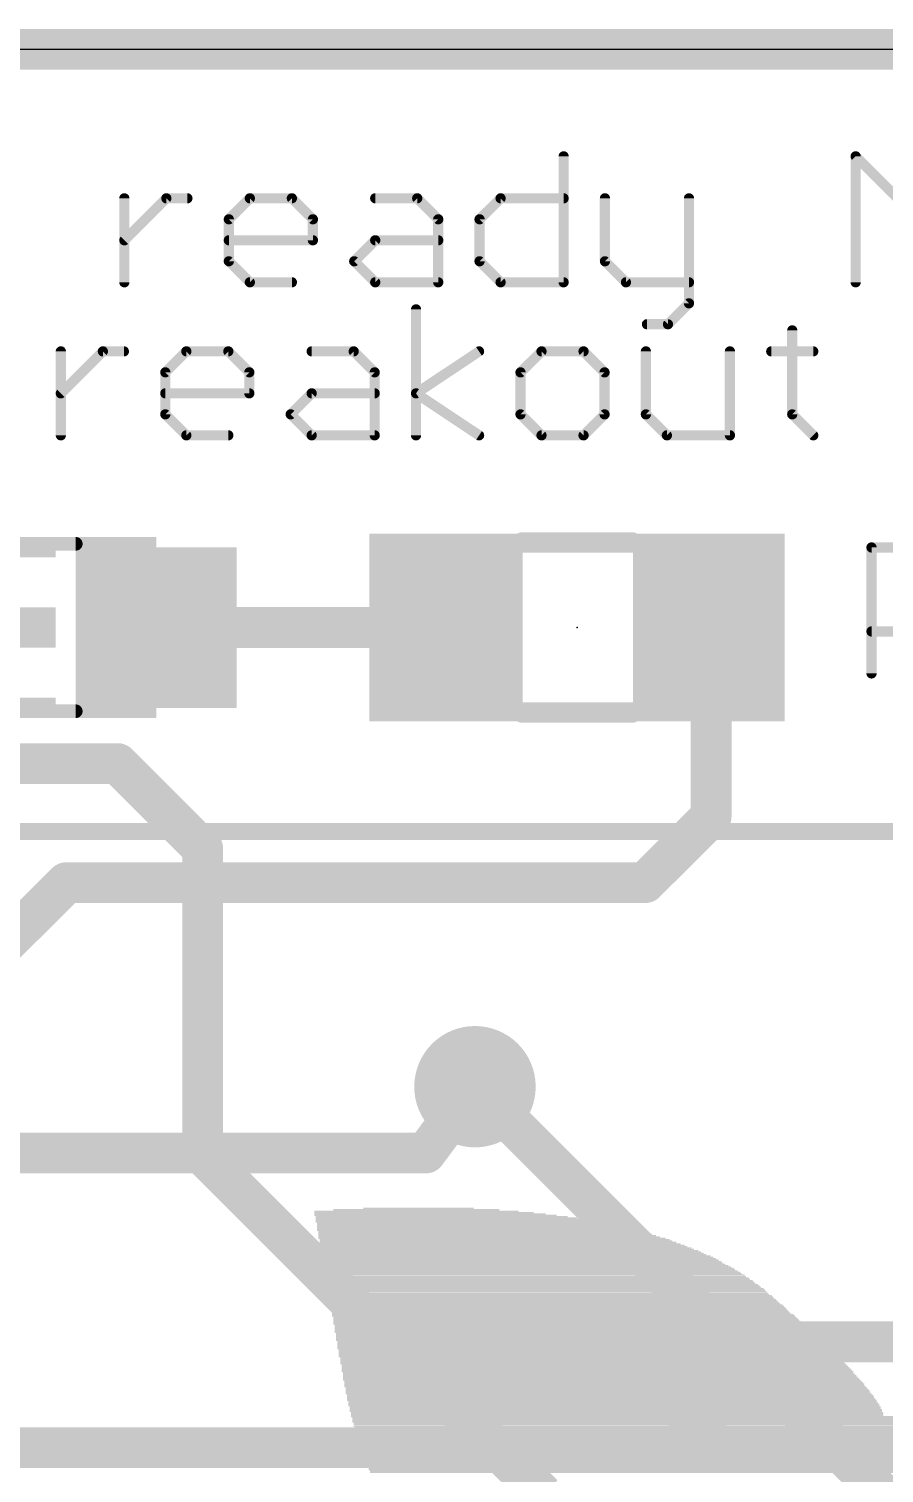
# Model space of a CAD drawing. Extents: x -4.9 to 32, y -0.2 to 25.6.
# Drawn here: x 7.72 to 14.1, y 14.77 to 25.55 of the extents above; entities that cross this region are included whole.
import ezdxf

# ---------------------------------------------------------------- set-up
doc = ezdxf.new("R2010")
doc.units = 0
for name, color, linetype in [('1', 12, 'CONTINUOUS'), ('16', 132, 'CONTINUOUS'), ('18', 110, 'CONTINUOUS'), ('20', 53, 'CONTINUOUS'), ('200', 40, 'CONTINUOUS'), ('21', 253, 'CONTINUOUS'), ('23', 53, 'CONTINUOUS'), ('25', 253, 'CONTINUOUS'), ('51', 253, 'CONTINUOUS')]:
    doc.layers.add(name, color=color, linetype=linetype)

# ---------------------------------------------------------------- blocks, each defined once
blk = doc.blocks.new('RECT')
blk.add_solid([(-0.5, -0.5), (0.5, -0.5), (-0.5, 0.5), (0.5, 0.5)])
blk = doc.blocks.new('ROUNDV')
at = {"const_width": 0.5}
blk.add_lwpolyline([(0, -0.25, 1), (0, 0.25, 1), (0, -0.25)], format="xyb", dxfattribs=at)

msp = doc.modelspace()

# ---------------------------------------------------------------- linework, layer by layer
at = {"layer": '1', "const_width": 0.3048}
for points in [[(31.75, 25.4), (-0.127, 25.4)], [(10.668, 21.082), (10.795, 21.209)], [(10.795, 21.209), (10.811, 21.193)], [(10.811, 21.193), (10.811, 21.082)], [(8.67, 21.082), (10.668, 21.082)], [(12.811, 19.669), (12.811, 21.082)], [(12.319, 19.177), (12.811, 19.669)], [(7.239, 18.415), (8.001, 19.177)], [(8.001, 19.177), (12.319, 19.177)], [(10.681, 17.158), (11.049, 17.653)], [(5.108, 17.158), (10.681, 17.158)], [(12.545, 14.958), (13.335, 15.748)], [(13.335, 15.748), (16.002, 15.748)], [(5.108, 14.958), (12.545, 14.958)]]:
    msp.add_lwpolyline(points, dxfattribs=at)
at = {"layer": '1', "const_width": 0.1524}
for points in [[(10.8489, 21.2629, 1), (10.7411, 21.1551)], [(10.8489, 21.1551, 1), (10.7411, 21.2629)], [(10.8872, 21.193, 1), (10.7348, 21.193)], [(10.7571, 21.1391, 1), (10.8649, 21.2469)], [(8.67, 21.1582, 1), (8.67, 21.0058)], [(10.6141, 21.1359, 1), (10.7219, 21.0281)], [(10.668, 21.0058, 1), (10.668, 21.1582)], [(10.7348, 21.082, 1), (10.8872, 21.082)], [(12.8872, 21.082, 1), (12.7348, 21.082)], [(12.7348, 19.669, 1), (12.8872, 19.669)], [(12.8649, 19.6151, 1), (12.7571, 19.7229)], [(8.001, 19.2532, 1), (8.001, 19.1008)], [(8.0549, 19.1231, 1), (7.9471, 19.2309)], [(12.2651, 19.2309, 1), (12.3729, 19.1231)], [(12.319, 19.1008, 1), (12.319, 19.2532)], [(11.1102, 17.6075, 1), (10.9878, 17.6985)], [(10.6198, 17.2035, 1), (10.7422, 17.1125)], [(10.681, 17.0818, 1), (10.681, 17.2342)], [(13.335, 15.8242, 1), (13.335, 15.6718)], [(13.3889, 15.6941, 1), (13.2811, 15.8019)], [(12.545, 14.8818, 1), (12.545, 15.0342)], [(12.4911, 15.0119, 1), (12.5989, 14.9041)]]:
    msp.add_lwpolyline(points, format="xyb", dxfattribs=at)
at = {"layer": '16', "const_width": 0.3048}
for points in [[(31.877, 25.4), (0, 25.4)], [(8.382, 20.066), (5.334, 20.066)], [(9.017, 19.431), (8.382, 20.066)], [(9.017, 17.145), (9.017, 19.431)], [(11.049, 17.653), (19.558, 9.144)], [(11.557, 14.605), (9.017, 17.145)]]:
    msp.add_lwpolyline(points, dxfattribs=at)
at = {"layer": '16', "const_width": 0.1524}
for points in [[(8.4359, 20.1199, 1), (8.3281, 20.0121)], [(8.382, 19.9898, 1), (8.382, 20.1422)], [(9.0932, 19.431, 1), (8.9408, 19.431)], [(8.9631, 19.3771, 1), (9.0709, 19.4849)], [(11.1029, 17.7069, 1), (10.9951, 17.5991)], [(9.0709, 17.1989, 1), (8.9631, 17.0911)], [(8.9408, 17.145, 1), (9.0932, 17.145)]]:
    msp.add_lwpolyline(points, format="xyb", dxfattribs=at)
at = {"layer": '20'}
msp.add_line((1.905, 25.4), (29.845, 25.4), dxfattribs=at)
at = {"layer": '21'}
for points, const_width in [([(11.7104, 24.6007), (11.7104, 23.6601)], 0.0762), ([(13.8898, 23.6601), (13.8898, 24.6007)], 0.0762), ([(13.8898, 24.6007), (14.2034, 24.2872)], 0.0762), ([(8.4327, 23.6601), (8.4327, 24.2872)], 0.0762), ([(8.4327, 23.9736), (8.7462, 24.2872)], 0.0762), ([(8.7462, 24.2872), (8.903, 24.2872)], 0.0762), ([(9.2123, 24.1304), (9.369, 24.2872)], 0.0762), ([(9.369, 24.2872), (9.6826, 24.2872)], 0.0762), ([(9.6826, 24.2872), (9.8393, 24.1304)], 0.0762), ([(10.3045, 24.2872), (10.6181, 24.2872)], 0.0762), ([(10.6181, 24.2872), (10.7748, 24.1304)], 0.0762), ([(11.0833, 24.1304), (11.2401, 24.2872)], 0.0762), ([(11.2401, 24.2872), (11.7104, 24.2872)], 0.0762), ([(12.0188, 24.2872), (12.0188, 23.8169)], 0.0762), ([(12.6459, 24.2872), (12.6459, 23.5033)], 0.0762), ([(9.2123, 23.8169), (9.2123, 24.1304)], 0.0762), ([(9.8393, 24.1304), (9.8393, 23.9736)], 0.0762), ([(10.7748, 24.1304), (10.7748, 23.6601)], 0.0762), ([(11.0833, 23.8169), (11.0833, 24.1304)], 0.0762), ([(9.8393, 23.9736), (9.2123, 23.9736)], 0.0762), ([(10.1478, 23.8169), (10.3045, 23.9736)], 0.0762), ([(10.3045, 23.9736), (10.7748, 23.9736)], 0.0762), ([(9.369, 23.6601), (9.2123, 23.8169)], 0.0762), ([(10.3045, 23.6601), (10.1478, 23.8169)], 0.0762), ([(11.2401, 23.6601), (11.0833, 23.8169)], 0.0762), ([(12.0188, 23.8169), (12.1756, 23.6601)], 0.0762), ([(9.6826, 23.6601), (9.369, 23.6601)], 0.0762), ([(10.7748, 23.6601), (10.3045, 23.6601)], 0.0762), ([(11.7104, 23.6601), (11.2401, 23.6601)], 0.0762), ([(12.1756, 23.6601), (12.6459, 23.6601)], 0.0762), ([(12.6459, 23.5033), (12.4891, 23.3466)], 0.0762), ([(10.6093, 22.5171), (10.6093, 23.4577)], 0.0762), ([(12.4891, 23.3466), (12.3323, 23.3466)], 0.0762), ([(13.4167, 23.3009), (13.4167, 22.6739)], 0.0762), ([(7.9586, 22.5171), (7.9586, 23.1442)], 0.0762), ([(7.9586, 22.8306), (8.2722, 23.1442)], 0.0762), ([(8.2722, 23.1442), (8.4289, 23.1442)], 0.0762), ([(8.7382, 22.9874), (8.895, 23.1442)], 0.0762), ([(8.895, 23.1442), (9.2085, 23.1442)], 0.0762), ([(9.2085, 23.1442), (9.3653, 22.9874)], 0.0762), ([(9.8305, 23.1442), (10.144, 23.1442)], 0.0762), ([(10.144, 23.1442), (10.3008, 22.9874)], 0.0762), ([(10.6093, 22.8306), (11.0796, 23.1442)], 0.0762), ([(11.5456, 23.1442), (11.3888, 22.9874)], 0.0762), ([(11.8592, 23.1442), (11.5456, 23.1442)], 0.0762), ([(12.0159, 22.9874), (11.8592, 23.1442)], 0.0762), ([(12.3244, 23.1442), (12.3244, 22.6739)], 0.0762), ([(12.9514, 22.5171), (12.9514, 23.1442)], 0.0762), ([(13.2599, 23.1442), (13.5734, 23.1442)], 0.0762), ([(8.7382, 22.6739), (8.7382, 22.9874)], 0.0762), ([(9.3653, 22.9874), (9.3653, 22.8306)], 0.0762), ([(10.3008, 22.9874), (10.3008, 22.5171)], 0.0762), ([(11.3888, 22.9874), (11.3888, 22.6739)], 0.0762), ([(12.0159, 22.6739), (12.0159, 22.9874)], 0.0762), ([(9.3653, 22.8306), (8.7382, 22.8306)], 0.0762), ([(9.6737, 22.6739), (9.8305, 22.8306)], 0.0762), ([(9.8305, 22.8306), (10.3008, 22.8306)], 0.0762), ([(11.0796, 22.5171), (10.6093, 22.8306)], 0.0762), ([(8.895, 22.5171), (8.7382, 22.6739)], 0.0762), ([(9.8305, 22.5171), (9.6737, 22.6739)], 0.0762), ([(11.3888, 22.6739), (11.5456, 22.5171)], 0.0762), ([(11.8592, 22.5171), (12.0159, 22.6739)], 0.0762), ([(12.3244, 22.6739), (12.4811, 22.5171)], 0.0762), ([(13.4167, 22.6739), (13.5734, 22.5171)], 0.0762), ([(9.2085, 22.5171), (8.895, 22.5171)], 0.0762), ([(10.3008, 22.5171), (9.8305, 22.5171)], 0.0762), ([(11.5456, 22.5171), (11.8592, 22.5171)], 0.0762), ([(12.4811, 22.5171), (12.9514, 22.5171)], 0.0762), ([(15.708, 19.558), (1.308, 19.558)], 0.127)]:
    msp.add_lwpolyline(points, dxfattribs=dict(at, const_width=const_width))
at = {"layer": '21', "const_width": 0.0381}
for points in [[(11.7294, 24.6007, 1), (11.6913, 24.6007)], [(13.9089, 24.6007, 1), (13.8708, 24.6007)], [(13.9033, 24.6142, 1), (13.8764, 24.5872)], [(8.4517, 24.2872, 1), (8.4136, 24.2872)], [(8.7462, 24.3062, 1), (8.7462, 24.2681)], [(8.7597, 24.2737, 1), (8.7327, 24.3006)], [(8.903, 24.2681, 1), (8.903, 24.3062)], [(9.369, 24.3062, 1), (9.369, 24.2681)], [(9.3825, 24.2737, 1), (9.3555, 24.3006)], [(9.696, 24.3006, 1), (9.6691, 24.2737)], [(9.6826, 24.2681, 1), (9.6826, 24.3062)], [(10.3045, 24.3062, 1), (10.3045, 24.2681)], [(10.6315, 24.3006, 1), (10.6046, 24.2737)], [(10.6181, 24.2681, 1), (10.6181, 24.3062)], [(11.2401, 24.3062, 1), (11.2401, 24.2681)], [(11.2535, 24.2737, 1), (11.2266, 24.3006)], [(11.7104, 24.2681, 1), (11.7104, 24.3062)], [(12.0379, 24.2872, 1), (11.9998, 24.2872)], [(12.6649, 24.2872, 1), (12.6268, 24.2872)], [(9.2313, 24.1304, 1), (9.1932, 24.1304)], [(9.1988, 24.1439, 1), (9.2257, 24.1169)], [(9.8584, 24.1304, 1), (9.8203, 24.1304)], [(9.8259, 24.1169, 1), (9.8528, 24.1439)], [(10.7939, 24.1304, 1), (10.7558, 24.1304)], [(10.7614, 24.1169, 1), (10.7883, 24.1439)], [(11.1023, 24.1304, 1), (11.0642, 24.1304)], [(11.0698, 24.1439, 1), (11.0968, 24.1169)], [(8.4192, 23.9871, 1), (8.4461, 23.9602)], [(9.2123, 23.9927, 1), (9.2123, 23.9546)], [(9.8203, 23.9736, 1), (9.8584, 23.9736)], [(9.8393, 23.9546, 1), (9.8393, 23.9927)], [(10.3045, 23.9927, 1), (10.3045, 23.9546)], [(10.318, 23.9602, 1), (10.2911, 23.9871)], [(10.7748, 23.9546, 1), (10.7748, 23.9927)], [(9.1932, 23.8169, 1), (9.2313, 23.8169)], [(9.2257, 23.8303, 1), (9.1988, 23.8034)], [(10.1612, 23.8303, 1), (10.1343, 23.8034)], [(10.1343, 23.8303, 1), (10.1612, 23.8034)], [(11.0642, 23.8169, 1), (11.1023, 23.8169)], [(11.0968, 23.8303, 1), (11.0698, 23.8034)], [(12.0323, 23.8303, 1), (12.0053, 23.8034)], [(11.9998, 23.8169, 1), (12.0379, 23.8169)], [(8.4136, 23.6601, 1), (8.4517, 23.6601)], [(9.369, 23.6791, 1), (9.369, 23.641)], [(9.3555, 23.6466, 1), (9.3825, 23.6736)], [(9.6826, 23.641, 1), (9.6826, 23.6791)], [(10.3045, 23.6791, 1), (10.3045, 23.641)], [(10.2911, 23.6466, 1), (10.318, 23.6736)], [(10.7558, 23.6601, 1), (10.7939, 23.6601)], [(10.7748, 23.641, 1), (10.7748, 23.6791)], [(11.2401, 23.6791, 1), (11.2401, 23.641)], [(11.2266, 23.6466, 1), (11.2535, 23.6736)], [(11.6913, 23.6601, 1), (11.7294, 23.6601)], [(11.7104, 23.641, 1), (11.7104, 23.6791)], [(12.1756, 23.6791, 1), (12.1756, 23.641)], [(12.1621, 23.6466, 1), (12.189, 23.6736)], [(12.6459, 23.641, 1), (12.6459, 23.6791)], [(13.8708, 23.6601, 1), (13.9089, 23.6601)], [(12.6268, 23.5033, 1), (12.6649, 23.5033)], [(12.6593, 23.4899, 1), (12.6324, 23.5168)], [(10.6283, 23.4577, 1), (10.5902, 23.4577)], [(12.3323, 23.3656, 1), (12.3323, 23.3275)], [(12.4756, 23.36, 1), (12.5026, 23.3331)], [(12.4891, 23.3275, 1), (12.4891, 23.3656)], [(13.4357, 23.3009, 1), (13.3976, 23.3009)], [(7.9777, 23.1442, 1), (7.9396, 23.1442)], [(8.2722, 23.1632, 1), (8.2722, 23.1251)], [(8.2856, 23.1307, 1), (8.2587, 23.1576)], [(8.4289, 23.1251, 1), (8.4289, 23.1632)], [(8.895, 23.1632, 1), (8.895, 23.1251)], [(8.9085, 23.1307, 1), (8.8815, 23.1576)], [(9.222, 23.1576, 1), (9.195, 23.1307)], [(9.2085, 23.1251, 1), (9.2085, 23.1632)], [(9.8305, 23.1632, 1), (9.8305, 23.1251)], [(10.1575, 23.1576, 1), (10.1306, 23.1307)], [(10.144, 23.1251, 1), (10.144, 23.1632)], [(11.0901, 23.1283, 1), (11.069, 23.16)], [(11.5456, 23.1632, 1), (11.5456, 23.1251)], [(11.5591, 23.1307, 1), (11.5321, 23.1576)], [(11.8726, 23.1576, 1), (11.8457, 23.1307)], [(11.8592, 23.1251, 1), (11.8592, 23.1632)], [(12.3434, 23.1442, 1), (12.3053, 23.1442)], [(12.9705, 23.1442, 1), (12.9324, 23.1442)], [(13.2599, 23.1632, 1), (13.2599, 23.1251)], [(13.5734, 23.1251, 1), (13.5734, 23.1632)], [(8.7247, 23.0009, 1), (8.7517, 22.9739)], [(8.7573, 22.9874, 1), (8.7192, 22.9874)], [(9.3843, 22.9874, 1), (9.3462, 22.9874)], [(9.3518, 22.9739, 1), (9.3788, 23.0009)], [(10.3199, 22.9874, 1), (10.2818, 22.9874)], [(10.2873, 22.9739, 1), (10.3143, 23.0009)], [(11.4079, 22.9874, 1), (11.3698, 22.9874)], [(11.3754, 23.0009, 1), (11.4023, 22.9739)], [(12.035, 22.9874, 1), (11.9969, 22.9874)], [(12.0024, 22.9739, 1), (12.0294, 23.0009)], [(8.7382, 22.8497, 1), (8.7382, 22.8116)], [(9.3653, 22.8116, 1), (9.3653, 22.8497)], [(9.8305, 22.8497, 1), (9.8305, 22.8116)], [(9.844, 22.8172, 1), (9.817, 22.8441)], [(10.3008, 22.8116, 1), (10.3008, 22.8497)], [(10.6198, 22.8465, 1), (10.5987, 22.8148)], [(10.5987, 22.8465, 1), (10.6198, 22.8148)], [(7.9451, 22.8441, 1), (7.9721, 22.8172)], [(9.3462, 22.8306, 1), (9.3843, 22.8306)], [(8.7517, 22.6873, 1), (8.7247, 22.6604)], [(8.7192, 22.6739, 1), (8.7573, 22.6739)], [(9.6872, 22.6873, 1), (9.6603, 22.6604)], [(9.6603, 22.6873, 1), (9.6872, 22.6604)], [(11.3698, 22.6739, 1), (11.4079, 22.6739)], [(11.4023, 22.6873, 1), (11.3754, 22.6604)], [(11.9969, 22.6739, 1), (12.035, 22.6739)], [(12.0294, 22.6604, 1), (12.0024, 22.6873)], [(12.3378, 22.6873, 1), (12.3109, 22.6604)], [(12.3053, 22.6739, 1), (12.3434, 22.6739)], [(13.4301, 22.6873, 1), (13.4032, 22.6604)], [(13.3976, 22.6739, 1), (13.4357, 22.6739)], [(8.895, 22.5362, 1), (8.895, 22.4981)], [(8.8815, 22.5036, 1), (8.9085, 22.5306)], [(9.2085, 22.4981, 1), (9.2085, 22.5362)], [(9.8305, 22.5362, 1), (9.8305, 22.4981)], [(9.817, 22.5036, 1), (9.844, 22.5306)], [(10.3008, 22.4981, 1), (10.3008, 22.5362)], [(11.069, 22.5012, 1), (11.0901, 22.533)], [(11.5456, 22.5362, 1), (11.5456, 22.4981)], [(11.5321, 22.5036, 1), (11.5591, 22.5306)], [(11.8457, 22.5306, 1), (11.8726, 22.5036)], [(11.8592, 22.4981, 1), (11.8592, 22.5362)], [(12.4811, 22.5362, 1), (12.4811, 22.4981)], [(12.4677, 22.5036, 1), (12.4946, 22.5306)], [(12.9514, 22.4981, 1), (12.9514, 22.5362)], [(13.56, 22.5036, 1), (13.5869, 22.5306)], [(7.9396, 22.5171, 1), (7.9777, 22.5171)], [(10.2818, 22.5171, 1), (10.3199, 22.5171)], [(10.5902, 22.5171, 1), (10.6283, 22.5171)], [(12.9324, 22.5171, 1), (12.9705, 22.5171)]]:
    msp.add_lwpolyline(points, format="xyb", dxfattribs=at)
at = {"layer": '23'}
msp.add_point((11.811, 21.082), dxfattribs=at)
at = {"layer": '25', "const_width": 0.0762}
for points in [[(14.0081, 20.7391), (14.0081, 21.6797)], [(14.0081, 21.6797), (14.4784, 21.6797)], [(14.4784, 21.0526), (14.0081, 21.0526)]]:
    msp.add_lwpolyline(points, dxfattribs=at)
at = {"layer": '25', "const_width": 0.0381}
for points in [[(14.0081, 21.6988, 1), (14.0081, 21.6607)], [(14.0272, 21.6797, 1), (13.9891, 21.6797)], [(14.0081, 21.0717, 1), (14.0081, 21.0336)], [(13.9891, 20.7391, 1), (14.0272, 20.7391)]]:
    msp.add_lwpolyline(points, format="xyb", dxfattribs=at)
at = {"layer": '51'}
for points, const_width in [([(12.221, 21.717), (11.401, 21.717)], 0.1524), ([(8.07, 21.707), (7.17, 21.707)], 0.1016), ([(8.07, 20.457), (7.145, 20.457)], 0.1016), ([(12.221, 20.447), (11.401, 20.447)], 0.1524)]:
    msp.add_lwpolyline(points, dxfattribs=dict(at, const_width=const_width))
for points, const_width in [([(11.401, 21.7551, 1), (11.401, 21.6789)], 0.0762), ([(12.221, 21.6789, 1), (12.221, 21.7551)], 0.0762), ([(8.07, 21.6816, 1), (8.07, 21.7324)], 0.0508), ([(8.07, 20.4316, 1), (8.07, 20.4824)], 0.0508), ([(11.401, 20.4851, 1), (11.401, 20.4089)], 0.0762), ([(12.221, 20.4089, 1), (12.221, 20.4851)], 0.0762)]:
    msp.add_lwpolyline(points, format="xyb", dxfattribs=dict(at, const_width=const_width))

# ---------------------------------------------------------------- block references
at = {"layer": '1'}
for p, xscale, yscale, rotation in [((8.67, 21.082), 1.2, 1.2, 270), ((10.811, 21.082), 1.1, 1.4, 180), ((12.811, 21.082), 1.1, 1.4, 180)]:
    msp.add_blockref('RECT', p, dxfattribs=dict(at, xscale=xscale, yscale=yscale, rotation=rotation))
at = {"layer": '18', "xscale": 0.9064, "yscale": 0.9064}
msp.add_blockref('ROUNDV', (11.049, 17.653), dxfattribs=at)
msp.add_blockref('ROUNDV', (11.049, 17.653), dxfattribs=at)
at = {"layer": '200'}
for p, xscale, yscale in [((10.6121, 16.7233), 1.524, 0.01), ((10.668, 16.7132), 1.6358, 0.0102), ((10.6121, 16.7335), 1.2394, 0.0102), ((10.6274, 16.7436), 0.823, 0.01), ((10.7137, 16.703), 1.7272, 0.0102), ((10.7543, 16.6928), 1.8084, 0.01), ((10.8001, 16.6827), 1.8796, 0.0102), ((10.8356, 16.6725), 1.9506, 0.01), ((10.8661, 16.6624), 2.0116, 0.0102), ((10.8966, 16.6522), 2.0726, 0.0102), ((10.922, 16.642), 2.1234, 0.01), ((10.9525, 16.6319), 2.164, 0.0102), ((10.9779, 16.6217), 2.2148, 0.01), ((10.9982, 16.6116), 2.2554, 0.0102), ((11.0236, 16.6014), 2.3062, 0.0102), ((11.0439, 16.5912), 2.3468, 0.01), ((11.0643, 16.5811), 2.3876, 0.0102), ((11.0896, 16.5709), 2.418, 0.01), ((11.1049, 16.5608), 2.4486, 0.0102), ((11.1252, 16.5506), 2.4892, 0.0102), ((11.1404, 16.5404), 2.5196, 0.01), ((11.1557, 16.5303), 2.5502, 0.0102), ((11.176, 16.5201), 2.5908, 0.01), ((11.1963, 16.51), 2.611, 0.0102), ((11.2065, 16.4998), 2.6314, 0.0102), ((11.2217, 16.4896), 2.6618, 0.01), ((11.237, 16.4795), 2.6924, 0.0102), ((11.2522, 16.4693), 2.7228, 0.01), ((11.2674, 16.4592), 2.733, 0.0102), ((11.2827, 16.449), 2.7636, 0.0102), ((11.2928, 16.4388), 2.7838, 0.01), ((11.3081, 16.4287), 2.8144, 0.0102), ((11.3182, 16.4185), 2.8346, 0.01), ((11.3284, 16.4084), 2.855, 0.0102), ((11.3436, 16.3982), 2.865, 0.0102), ((11.3589, 16.388), 2.8956, 0.01), ((11.369, 16.3779), 2.9158, 0.0102), ((11.3792, 16.3677), 2.9362, 0.01), ((11.3894, 16.3576), 2.9566, 0.0102), ((11.3995, 16.3474), 2.9768, 0.0102), ((11.4097, 16.3372), 2.9768, 0.01), ((11.4199, 16.3271), 2.9972, 0.0102), ((11.43, 16.3169), 3.0174, 0.01), ((11.4402, 16.3068), 3.0378, 0.0102), ((11.4503, 16.2966), 3.058, 0.0102), ((11.4554, 16.2864), 3.0682, 0.01), ((11.4706, 16.2763), 3.0784, 0.0102), ((11.4808, 16.2661), 3.0988, 0.01), ((11.4859, 16.256), 3.109, 0.0102), ((11.496, 16.2458), 3.1292, 0.0102), ((11.5011, 16.2356), 3.1394, 0.01), ((11.5164, 16.2255), 3.1496, 0.0102), ((11.5214, 16.2153), 3.1596, 0.01), ((11.5316, 16.2052), 3.18, 0.0102), ((11.5367, 16.195), 3.1902, 0.0102), ((11.5418, 16.1848), 3.2004, 0.01), ((11.5519, 16.1747), 3.2206, 0.0102), ((11.5621, 16.1645), 3.2208, 0.01), ((11.5671, 16.1544), 3.2308, 0.0102), ((11.5773, 16.1442), 3.2512, 0.0102), ((11.5824, 16.134), 3.2614, 0.01), ((11.5875, 16.1239), 3.2716, 0.0102), ((11.5925, 16.1137), 3.2816, 0.01), ((11.6027, 16.1036), 3.2816, 0.0102), ((11.6129, 16.0934), 3.302, 0.0102), ((11.618, 16.0832), 3.3122, 0.01), ((11.623, 16.0731), 3.3222, 0.0102), ((11.6281, 16.0629), 3.3324, 0.01), ((11.6332, 16.0528), 3.3426, 0.0102), ((11.6434, 16.0426), 3.3426, 0.0102), ((11.6485, 16.0324), 3.3528, 0.01), ((11.6586, 16.0223), 3.373, 0.0102), ((11.6637, 16.0121), 3.3832, 0.01), ((11.6688, 16.002), 3.3934, 0.0102), ((11.6739, 15.9918), 3.4036, 0.0102), ((11.684, 15.9816), 3.4036, 0.01), ((11.6891, 15.9715), 3.4138, 0.0102), ((11.6941, 15.9613), 3.4238, 0.01), ((11.7043, 15.9512), 3.4442, 0.0102), ((11.7094, 15.941), 3.4544, 0.0102), ((11.7196, 15.9308), 3.4544, 0.01), ((11.7246, 15.9207), 3.4644, 0.0102), ((11.7297, 15.9105), 3.4746, 0.01), ((11.7348, 15.9004), 3.4848, 0.0102), ((11.7399, 15.8902), 3.495, 0.0102), ((11.745, 15.88), 3.5052, 0.01), ((11.7551, 15.8699), 3.5052, 0.0102), ((11.7653, 15.8597), 3.5256, 0.01), ((11.7703, 15.8496), 3.5356, 0.0102), ((11.7754, 15.8394), 3.5458, 0.0102), ((11.7805, 15.8292), 3.556, 0.01), ((11.7856, 15.8191), 3.5662, 0.0102), ((11.7958, 15.8089), 3.5662, 0.01), ((11.8008, 15.7988), 3.5762, 0.0102), ((11.8059, 15.7886), 3.5864, 0.0102), ((11.811, 15.7784), 3.5966, 0.01), ((11.8161, 15.7683), 3.6068, 0.0102), ((11.8212, 15.7581), 3.617, 0.01), ((11.8313, 15.748), 3.6168, 0.0102), ((11.8415, 15.7378), 3.6372, 0.0102), ((11.8466, 15.7276), 3.6474, 0.01), ((11.8517, 15.7175), 3.6576, 0.0102), ((11.8567, 15.7073), 3.6676, 0.01), ((11.8618, 15.6972), 3.6778, 0.0102), ((11.8719, 15.687), 3.6778, 0.0102), ((11.877, 15.6768), 3.688, 0.01), ((11.8821, 15.6667), 3.6982, 0.0102), ((11.8872, 15.6565), 3.7084, 0.01), ((11.8923, 15.6464), 3.7186, 0.0102), ((11.8973, 15.6362), 3.7286, 0.0102), ((11.9075, 15.626), 3.7286, 0.01), ((11.9126, 15.6159), 3.7388, 0.0102), ((11.9177, 15.6057), 3.749, 0.01), ((11.9228, 15.5956), 3.7592, 0.0102), ((11.9278, 15.5854), 3.7692, 0.0102), ((11.938, 15.5752), 3.7694, 0.01), ((11.9431, 15.5651), 3.7796, 0.0102), ((11.9481, 15.5549), 3.7896, 0.01), ((11.9532, 15.5448), 3.7998, 0.0102), ((11.9583, 15.5346), 3.81, 0.0102), ((11.9634, 15.5244), 3.8202, 0.01), ((11.9685, 15.5143), 3.81, 0.0102), ((11.9736, 15.5041), 3.8202, 0.01), ((11.9786, 15.494), 3.8302, 0.0102), ((11.9837, 15.4838), 3.8404, 0.0102), ((11.9888, 15.4736), 3.8506, 0.01), ((11.9939, 15.4635), 3.8608, 0.0102), ((12.0041, 15.4533), 3.8608, 0.01), ((12.0091, 15.4432), 3.8708, 0.0102), ((12.0142, 15.433), 3.881, 0.0102), ((12.0142, 15.4228), 3.881, 0.01), ((12.0193, 15.4127), 3.8912, 0.0102), ((12.0294, 15.4025), 3.8912, 0.01), ((12.0345, 15.3924), 3.9014, 0.0102), ((12.0396, 15.3822), 3.9116, 0.0102), ((12.0396, 15.372), 3.9116, 0.01), ((12.0447, 15.3619), 3.9218, 0.0102), ((12.0548, 15.3517), 3.9216, 0.01), ((12.0599, 15.3416), 3.9318, 0.0102), ((12.0599, 15.3314), 3.9318, 0.0102), ((12.065, 15.3212), 3.942, 0.01), ((12.0701, 15.3111), 3.9522, 0.0102), ((12.0751, 15.3009), 3.942, 0.01), ((12.0802, 15.2908), 3.9522, 0.0102), ((12.0853, 15.2806), 3.9624, 0.0102), ((12.0853, 15.2704), 3.9624, 0.01), ((12.0955, 15.2603), 3.9624, 0.0102), ((12.0955, 15.2501), 3.9624, 0.01), ((12.1006, 15.24), 3.9726, 0.0102), ((12.1006, 15.2298), 3.9726, 0.0102), ((12.1107, 15.2196), 3.9724, 0.01), ((12.1107, 15.2095), 3.9724, 0.0102), ((12.1107, 15.1993), 3.9724, 0.01), ((12.7356, 15.1892), 5.2222, 0.0102), ((12.7355, 15.179), 5.2018, 0.0102), ((12.7305, 15.1688), 5.1918, 0.01), ((12.7305, 15.1587), 5.1918, 0.0102), ((12.7254, 15.1485), 5.1816, 0.01), ((12.7305, 15.1384), 5.1714, 0.0102), ((12.7254, 15.1282), 5.1612, 0.0102), ((12.7254, 15.118), 5.1612, 0.01), ((12.7254, 15.1079), 5.141, 0.0102), ((12.7254, 15.0977), 5.141, 0.01), ((12.7203, 15.0876), 5.1308, 0.0102), ((12.7203, 15.0774), 5.1308, 0.0102), ((12.7203, 15.0672), 5.1104, 0.01), ((12.7203, 15.0571), 5.1104, 0.0102), ((12.7152, 15.0469), 5.1002, 0.01), ((12.7203, 15.0368), 5.09, 0.0102), ((12.7153, 15.0266), 5.08, 0.0102), ((12.7153, 15.0164), 5.08, 0.01), ((12.7152, 15.0063), 5.0596, 0.0102), ((12.7152, 14.9961), 5.0596, 0.01), ((12.7101, 14.986), 5.0494, 0.0102), ((12.7152, 14.9758), 5.0392, 0.0102), ((12.7102, 14.9656), 5.0292, 0.01), ((12.7102, 14.9555), 5.0292, 0.0102), ((12.7152, 14.9453), 5.019, 0.01), ((12.7101, 14.9352), 5.0088, 0.0102), ((12.7101, 14.925), 5.0088, 0.0102), ((12.7102, 14.9148), 4.9886, 0.01), ((12.7102, 14.9047), 4.9886, 0.0102), ((12.7102, 14.8945), 4.9886, 0.01), ((12.7102, 14.8844), 4.9682, 0.0102), ((12.7102, 14.8742), 4.9682, 0.0102), ((12.7051, 14.864), 4.958, 0.01), ((12.7101, 14.8539), 4.9478, 0.0102), ((12.7101, 14.8437), 4.9478, 0.01), ((12.7102, 14.8336), 4.9276, 0.0102), ((12.7102, 14.8234), 4.9276, 0.0102), ((12.7102, 14.8132), 4.9276, 0.01), ((12.7101, 14.8031), 4.9072, 0.0102), ((12.7101, 14.7929), 4.9072, 0.01), ((12.7152, 14.7828), 4.897, 0.0102), ((12.7102, 14.7726), 4.887, 0.0102)]:
    msp.add_blockref('RECT', p, dxfattribs=dict(at, xscale=xscale, yscale=yscale))
at = {"layer": '21'}
for p, xscale, yscale, rotation in [((7.77, 21.682), 0.15, 0.3, 270), ((11.0796, 21.0805), 0.65, 1.4, 180), ((12.5528, 21.0805), 0.65, 1.4, 180), ((7.77, 21.082), 0.3, 0.3, 270), ((7.77, 20.482), 0.15, 0.3, 270)]:
    msp.add_blockref('RECT', p, dxfattribs=dict(at, xscale=xscale, yscale=yscale, rotation=rotation))
at = {"layer": '51', "xscale": 1.35, "yscale": 0.6, "rotation": 270}
msp.add_blockref('RECT', (8.37, 21.082), dxfattribs=at)

doc.saveas('drawing.dxf')
